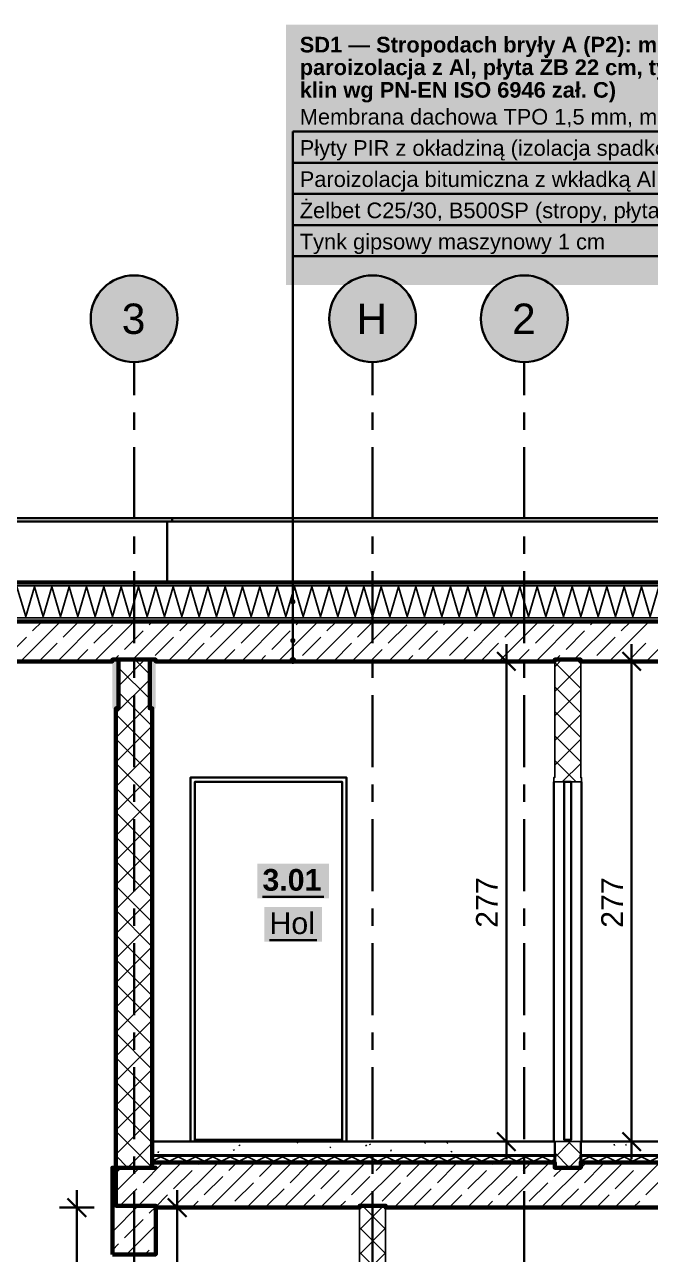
# Model space of a CAD drawing. Header units: metres. Extents: x -12.4 to 53.1, y -2.2 to 12.7.
# Drawn here: x -5.76 to -2.15, y 5.65 to 12.74 of the extents above; entities that cross this region are included whole.
import ezdxf

# ---------------------------------------------------------------- set-up
doc = ezdxf.new("R2010")
doc.units = ezdxf.units.M
for name, pattern in [('HYDRO_OKNA', [4.5, 1.5, -3]), ('KRESKOWA_3_1', [4, 3, -1]), ('PUNKTOWA', [10.5, 8.4, -1.05, 0, -1.05])]:
    doc.linetypes.add(name, pattern=pattern)
for name, color, linetype, lineweight in [('A-IZOL-WODNA', 5, 'Continuous', 100), ('A-KRESKOWANIE', 8, 'Continuous', 18), ('A-MASKA', 7, 'Continuous', 18), ('A-OPISY', 2, 'Continuous', 25), ('A-OSIE', 1, 'PUNKTOWA', 25), ('A-POMIESZCZENIA', 2, 'Continuous', 25), ('A-SCIANY-IZOL', 4, 'Continuous', 35), ('A-SCIANY-KONSTR', 7, 'Continuous', 50), ('A-SCIANY-WYK', 8, 'Continuous', 18), ('A-STROPY', 7, 'Continuous', 50), ('A-WARSTWY', 8, 'Continuous', 25), ('A-WIDOK', 7, 'Continuous', 25), ('A-WYMIARY', 1, 'Continuous', 25), ('A-WYPELNIENIA', 9, 'Continuous', 18)]:
    doc.layers.add(name, color=color, linetype=linetype, lineweight=lineweight)
doc.styles.add('PL_ARIAL', font='arial.ttf')
doc.styles.add('PL_ARIAL_B', font='arialbd.ttf')

msp = doc.modelspace()

# ---------------------------------------------------------------- hatches: boundary and pattern name
at = {"layer": 'A-MASKA', "true_color": 0xffffff}
for points in [[(-4.1871, 12.5447), (0.9126, 12.5447), (0.9126, 12.6895), (-4.1871, 12.6895)], [(-4.1871, 12.4142), (1.276, 12.4142), (1.276, 12.559), (-4.1871, 12.559)], [(-4.1871, 12.2837), (-2.2547, 12.2837), (-2.2547, 12.4285), (-4.1871, 12.4285)], [(-4.1871, 12.1287), (1.451, 12.1287), (1.451, 12.2735), (-4.1871, 12.2735)], [(-4.1871, 11.9487), (-0.4949, 11.9487), (-0.4949, 12.0935), (-4.1871, 12.0935)], [(-4.1871, 11.7687), (-0.1678, 11.7687), (-0.1678, 11.9135), (-4.1871, 11.9135)], [(-4.1871, 11.5887), (-0.2305, 11.5887), (-0.2305, 11.7335), (-4.1871, 11.7335)], [(-4.1871, 11.4087), (-2.3274, 11.4087), (-2.3274, 11.5535), (-4.1871, 11.5535)]]:
    msp.add_hatch(color=7, dxfattribs=at).paths.add_polyline_path(points)
at = {"layer": 'A-OPISY', "true_color": 0xffffff}
msp.add_hatch(color=7, dxfattribs=at).paths.add_polyline_path([(-4.2496, 11.241), (1.5335, 11.241), (1.5335, 12.7425), (-4.2496, 12.7425)])
at = {"layer": 'A-OPISY', "true_color": 0x000000}
for points in [[(-4.1946, 9.525), (-4.1951, 9.5289), (-4.1966, 9.5325), (-4.199, 9.5356), (-4.2021, 9.538), (-4.2057, 9.5395), (-4.2096, 9.54), (-4.2134, 9.5395), (-4.2171, 9.538), (-4.2202, 9.5356), (-4.2226, 9.5325), (-4.224, 9.5289), (-4.2246, 9.525), (-4.224, 9.5211), (-4.2226, 9.5175), (-4.2202, 9.5144), (-4.2171, 9.512), (-4.2134, 9.5105), (-4.2096, 9.51), (-4.2057, 9.5105), (-4.2021, 9.512), (-4.199, 9.5144), (-4.1966, 9.5175), (-4.1951, 9.5211)], [(-4.1946, 9.414), (-4.1951, 9.4179), (-4.1966, 9.4215), (-4.199, 9.4246), (-4.2021, 9.427), (-4.2057, 9.4285), (-4.2096, 9.429), (-4.2134, 9.4285), (-4.2171, 9.427), (-4.2202, 9.4246), (-4.2226, 9.4215), (-4.224, 9.4179), (-4.2246, 9.414), (-4.224, 9.4101), (-4.2226, 9.4065), (-4.2202, 9.4034), (-4.2171, 9.401), (-4.2134, 9.3995), (-4.2096, 9.399), (-4.2057, 9.3995), (-4.2021, 9.401), (-4.199, 9.4034), (-4.1966, 9.4065), (-4.1951, 9.4101)], [(-4.1946, 9.302), (-4.1951, 9.3059), (-4.1966, 9.3095), (-4.199, 9.3126), (-4.2021, 9.315), (-4.2057, 9.3165), (-4.2096, 9.317), (-4.2134, 9.3165), (-4.2171, 9.315), (-4.2202, 9.3126), (-4.2226, 9.3095), (-4.224, 9.3059), (-4.2246, 9.302), (-4.224, 9.2981), (-4.2226, 9.2945), (-4.2202, 9.2914), (-4.2171, 9.289), (-4.2134, 9.2875), (-4.2096, 9.287), (-4.2057, 9.2875), (-4.2021, 9.289), (-4.199, 9.2914), (-4.1966, 9.2945), (-4.1951, 9.2981)], [(-4.1946, 9.19), (-4.1951, 9.1939), (-4.1966, 9.1975), (-4.199, 9.2006), (-4.2021, 9.203), (-4.2057, 9.2045), (-4.2096, 9.205), (-4.2134, 9.2045), (-4.2171, 9.203), (-4.2202, 9.2006), (-4.2226, 9.1975), (-4.224, 9.1939), (-4.2246, 9.19), (-4.224, 9.1861), (-4.2226, 9.1825), (-4.2202, 9.1794), (-4.2171, 9.177), (-4.2134, 9.1755), (-4.2096, 9.175), (-4.2057, 9.1755), (-4.2021, 9.177), (-4.199, 9.1794), (-4.1966, 9.1825), (-4.1951, 9.1861)], [(-4.1896, 9.075), (-4.1902, 9.0802), (-4.1922, 9.085), (-4.1954, 9.0891), (-4.1996, 9.0923), (-4.2044, 9.0943), (-4.2096, 9.095), (-4.2147, 9.0943), (-4.2196, 9.0923), (-4.2237, 9.0891), (-4.2269, 9.085), (-4.2289, 9.0802), (-4.2296, 9.075), (-4.2289, 9.0698), (-4.2269, 9.065), (-4.2237, 9.0609), (-4.2196, 9.0577), (-4.2147, 9.0557), (-4.2096, 9.055), (-4.2044, 9.0557), (-4.1996, 9.0577), (-4.1954, 9.0609), (-4.1922, 9.065), (-4.1902, 9.0698)]]:
    msp.add_hatch(color=7, dxfattribs=at).paths.add_polyline_path(points)
at = {"layer": 'A-OSIE', "true_color": 0xffffff}
for points in [[(-4.875, 11.046), (-4.8771, 11.0786), (-4.8835, 11.1107), (-4.894, 11.1417), (-4.9085, 11.171), (-4.9267, 11.1982), (-4.9482, 11.2228), (-4.9728, 11.2443), (-5, 11.2625), (-5.0293, 11.277), (-5.0603, 11.2875), (-5.0924, 11.2939), (-5.125, 11.296), (-5.1576, 11.2939), (-5.1897, 11.2875), (-5.2207, 11.277), (-5.25, 11.2625), (-5.2772, 11.2443), (-5.3018, 11.2228), (-5.3233, 11.1982), (-5.3415, 11.171), (-5.356, 11.1417), (-5.3665, 11.1107), (-5.3729, 11.0786), (-5.375, 11.046), (-5.3729, 11.0134), (-5.3665, 10.9813), (-5.356, 10.9503), (-5.3415, 10.921), (-5.3233, 10.8938), (-5.3018, 10.8692), (-5.2772, 10.8477), (-5.25, 10.8295), (-5.2207, 10.815), (-5.1897, 10.8045), (-5.1576, 10.7981), (-5.125, 10.796), (-5.0924, 10.7981), (-5.0603, 10.8045), (-5.0293, 10.815), (-5, 10.8295), (-4.9728, 10.8477), (-4.9482, 10.8692), (-4.9267, 10.8938), (-4.9085, 10.921), (-4.894, 10.9503), (-4.8835, 10.9813), (-4.8771, 11.0134)], [(-3.5, 11.046), (-3.5021, 11.0786), (-3.5085, 11.1107), (-3.519, 11.1417), (-3.5335, 11.171), (-3.5517, 11.1982), (-3.5732, 11.2228), (-3.5978, 11.2443), (-3.625, 11.2625), (-3.6543, 11.277), (-3.6853, 11.2875), (-3.7174, 11.2939), (-3.75, 11.296), (-3.7826, 11.2939), (-3.8147, 11.2875), (-3.8457, 11.277), (-3.875, 11.2625), (-3.9022, 11.2443), (-3.9268, 11.2228), (-3.9483, 11.1982), (-3.9665, 11.171), (-3.981, 11.1417), (-3.9915, 11.1107), (-3.9979, 11.0786), (-4, 11.046), (-3.9979, 11.0134), (-3.9915, 10.9813), (-3.981, 10.9503), (-3.9665, 10.921), (-3.9483, 10.8938), (-3.9268, 10.8692), (-3.9022, 10.8477), (-3.875, 10.8295), (-3.8457, 10.815), (-3.8147, 10.8045), (-3.7826, 10.7981), (-3.75, 10.796), (-3.7174, 10.7981), (-3.6853, 10.8045), (-3.6543, 10.815), (-3.625, 10.8295), (-3.5978, 10.8477), (-3.5732, 10.8692), (-3.5517, 10.8938), (-3.5335, 10.921), (-3.519, 10.9503), (-3.5085, 10.9813), (-3.5021, 11.0134)], [(-2.625, 11.046), (-2.6271, 11.0786), (-2.6335, 11.1107), (-2.644, 11.1417), (-2.6585, 11.171), (-2.6767, 11.1982), (-2.6982, 11.2228), (-2.7228, 11.2443), (-2.75, 11.2625), (-2.7793, 11.277), (-2.8103, 11.2875), (-2.8424, 11.2939), (-2.875, 11.296), (-2.9076, 11.2939), (-2.9397, 11.2875), (-2.9707, 11.277), (-3, 11.2625), (-3.0272, 11.2443), (-3.0518, 11.2228), (-3.0733, 11.1982), (-3.0915, 11.171), (-3.106, 11.1417), (-3.1165, 11.1107), (-3.1229, 11.0786), (-3.125, 11.046), (-3.1229, 11.0134), (-3.1165, 10.9813), (-3.106, 10.9503), (-3.0915, 10.921), (-3.0733, 10.8938), (-3.0518, 10.8692), (-3.0272, 10.8477), (-3, 10.8295), (-2.9707, 10.815), (-2.9397, 10.8045), (-2.9076, 10.7981), (-2.875, 10.796), (-2.8424, 10.7981), (-2.8103, 10.8045), (-2.7793, 10.815), (-2.75, 10.8295), (-2.7228, 10.8477), (-2.6982, 10.8692), (-2.6767, 10.8938), (-2.6585, 10.921), (-2.644, 10.9503), (-2.6335, 10.9813), (-2.6271, 11.0134)]]:
    msp.add_hatch(color=7, dxfattribs=at).paths.add_polyline_path(points)
at = {"layer": 'A-POMIESZCZENIA', "true_color": 0xffffff}
for points in [[(-4.4148, 7.7025), (-4.0012, 7.7025), (-4.0012, 7.9025), (-4.4148, 7.9025)], [(-4.3743, 7.4525), (-4.0417, 7.4525), (-4.0417, 7.6525), (-4.3743, 7.6525)]]:
    msp.add_hatch(color=7, dxfattribs=at).paths.add_polyline_path(points)
at = {"layer": 'A-WYPELNIENIA', "true_color": 0x000000}
for points in [[(-5.25, 9.08), (-5.215, 9.08), (-5.215, 8.8), (-5.25, 8.8)], [(-5.035, 8.8), (-5.035, 9.08), (-5, 9.08), (-5, 8.8)]]:
    msp.add_hatch(color=7, dxfattribs=at).paths.add_polyline_path(points)

# ---------------------------------------------------------------- linework, layer by layer
at = {"layer": 'A-IZOL-WODNA', "lineweight": 100, "ltscale": 0.05, "true_color": 0x000000}
msp.add_lwpolyline([(-7.45, 9.525), (-0.19, 9.525)], dxfattribs=at)
at = {"layer": 'A-IZOL-WODNA', "linetype": 'HYDRO_OKNA', "lineweight": 50, "ltscale": 0.05, "true_color": 0xffffff, "flags": 128}
msp.add_lwpolyline([(-7.45, 9.525), (-0.19, 9.525)], dxfattribs=at)
at = {"layer": 'A-IZOL-WODNA', "linetype": 'KRESKOWA_3_1', "lineweight": 35, "ltscale": 0.05, "flags": 128}
msp.add_lwpolyline([(-7.45, 9.302), (-0.19, 9.302)], dxfattribs=at)
at = {"layer": 'A-KRESKOWANIE', "lineweight": 25, "ltscale": 0.05}
for points in [[(-7.45, 9.5065), (-0.19, 9.5065)], [(-5.8, 9.499), (-5.75, 9.329), (-5.7, 9.499), (-5.65, 9.329), (-5.6, 9.499), (-5.55, 9.329), (-5.5, 9.499), (-5.45, 9.329), (-5.4, 9.499), (-5.35, 9.329), (-5.3, 9.499), (-5.25, 9.329), (-5.2, 9.499), (-5.15, 9.329), (-5.1, 9.499), (-5.05, 9.329), (-5, 9.499), (-4.95, 9.329), (-4.9, 9.499), (-4.85, 9.329), (-4.8, 9.499), (-4.75, 9.329), (-4.7, 9.499), (-4.65, 9.329), (-4.6, 9.499), (-4.55, 9.329), (-4.5, 9.499), (-4.45, 9.329), (-4.4, 9.499), (-4.35, 9.329), (-4.3, 9.499), (-4.25, 9.329), (-4.2, 9.499), (-4.15, 9.329), (-4.1, 9.499), (-4.05, 9.329), (-4, 9.499), (-3.95, 9.329), (-3.9, 9.499), (-3.85, 9.329), (-3.8, 9.499), (-3.75, 9.329), (-3.7, 9.499), (-3.65, 9.329), (-3.6, 9.499), (-3.55, 9.329), (-3.5, 9.499), (-3.45, 9.329), (-3.4, 9.499), (-3.35, 9.329), (-3.3, 9.499), (-3.25, 9.329), (-3.2, 9.499), (-3.15, 9.329), (-3.1, 9.499), (-3.05, 9.329), (-3, 9.499), (-2.95, 9.329), (-2.9, 9.499), (-2.85, 9.329), (-2.8, 9.499), (-2.75, 9.329), (-2.7, 9.499), (-2.65, 9.329), (-2.6, 9.499), (-2.55, 9.329), (-2.5, 9.499), (-2.45, 9.329), (-2.4, 9.499), (-2.35, 9.329), (-2.3, 9.499), (-2.25, 9.329), (-2.2, 9.499), (-2.15, 9.329), (-2.1, 9.499)], [(-7.45, 9.3215), (-0.19, 9.3215)], [(-5.7792, 9.07), (-5.5492, 9.3)], [(-5.7099, 9.2454), (-5.6553, 9.3)], [(-5.5671, 9.07), (-5.3371, 9.3)], [(-5.5331, 9.2101), (-5.4432, 9.3)], [(-5.355, 9.07), (-5.125, 9.3)], [(-5.1328, 9.08), (-4.9128, 9.3)], [(-5.0381, 9.2808), (-5.0189, 9.3)], [(-4.9307, 9.07), (-4.7007, 9.3)], [(-4.8614, 9.2454), (-4.8068, 9.3)], [(-4.7186, 9.07), (-4.4886, 9.3)], [(-4.6846, 9.2101), (-4.5946, 9.3)], [(-4.5065, 9.07), (-4.2765, 9.3)], [(-4.2943, 9.07), (-4.0643, 9.3)], [(-4.1896, 9.2808), (-4.1704, 9.3)], [(-4.0822, 9.07), (-3.8522, 9.3)], [(-4.0128, 9.2454), (-3.9583, 9.3)], [(-3.8701, 9.07), (-3.6401, 9.3)], [(-3.8361, 9.2101), (-3.7461, 9.3)], [(-3.6579, 9.07), (-3.4279, 9.3)], [(-3.4458, 9.07), (-3.2158, 9.3)], [(-3.3411, 9.2808), (-3.3219, 9.3)], [(-3.2337, 9.07), (-3.0037, 9.3)], [(-3.1643, 9.2454), (-3.1097, 9.3)], [(-3.0215, 9.07), (-2.7915, 9.3)], [(-2.9875, 9.2101), (-2.8976, 9.3)], [(-2.8094, 9.07), (-2.5794, 9.3)], [(-2.5873, 9.08), (-2.3673, 9.3)], [(-2.4926, 9.2808), (-2.4733, 9.3)], [(-2.3851, 9.07), (-2.1551, 9.3)], [(-2.3158, 9.2454), (-2.2612, 9.3)], [(-2.173, 9.07), (-1.943, 9.3)], [(-5.3563, 9.1747), (-5.2503, 9.2808)], [(-5.1796, 9.1394), (-5.0735, 9.2454)], [(-4.5078, 9.1747), (-4.4017, 9.2808)], [(-4.331, 9.1394), (-4.225, 9.2454)], [(-3.6593, 9.1747), (-3.5532, 9.2808)], [(-3.4825, 9.1394), (-3.3764, 9.2454)], [(-2.8107, 9.1747), (-2.7047, 9.2808)], [(-2.634, 9.1394), (-2.5279, 9.2454)], [(-5.8513, 9.104), (-5.7452, 9.2101)], [(-5.6732, 9.07), (-5.5685, 9.1747)], [(-5.0028, 9.104), (-4.8967, 9.2101)], [(-4.8246, 9.07), (-4.7199, 9.1747)], [(-4.1543, 9.104), (-4.0482, 9.2101)], [(-3.9761, 9.07), (-3.8714, 9.1747)], [(-3.3057, 9.104), (-3.1997, 9.2101)], [(-3.1276, 9.07), (-3.0229, 9.1747)], [(-2.4572, 9.104), (-2.3511, 9.2101)], [(-2.2791, 9.07), (-2.1744, 9.1747)], [(-5.461, 9.07), (-5.3917, 9.1394)], [(-5.2389, 9.08), (-5.2149, 9.104)], [(-5.215, 8.9271), (-5.0621, 9.08)], [(-5.215, 9.0686), (-5.2036, 9.08)], [(-5.035, 8.9948), (-5.1202, 9.08)], [(-4.6125, 9.07), (-4.5432, 9.1394)], [(-4.4004, 9.07), (-4.3664, 9.104)], [(-3.764, 9.07), (-3.6946, 9.1394)], [(-3.5519, 9.07), (-3.5179, 9.104)], [(-2.9155, 9.07), (-2.8461, 9.1394)], [(-2.7, 9.038), (-2.658, 9.08)], [(-2.6933, 9.08), (-2.6693, 9.104)], [(-2.55, 9.0554), (-2.5746, 9.08)], [(-5.035, 8.8534), (-5.215, 9.0334)], [(-2.7033, 9.07), (-2.7, 9.0733)], [(-2.55, 8.914), (-2.7, 9.064)], [(-2.7, 8.8966), (-2.55, 9.0466)], [(-5.23, 8.7707), (-5.035, 8.9657)], [(-5.02, 8.697), (-5.215, 8.892)], [(-2.55, 8.7725), (-2.7, 8.9225)], [(-2.7, 8.7551), (-2.55, 8.9051)], [(-5.23, 8.6293), (-5.035, 8.8243)], [(-5.02, 8.5555), (-5.23, 8.7655)], [(-2.55, 8.6311), (-2.7, 8.7811)], [(-2.7, 8.6137), (-2.55, 8.7637)], [(-5.23, 8.4879), (-5.02, 8.6979)], [(-5.02, 8.4141), (-5.23, 8.6241)], [(-2.55, 8.4897), (-2.7, 8.6397)], [(-2.7, 8.4723), (-2.55, 8.6223)], [(-5.23, 8.3465), (-5.02, 8.5565)], [(-5.02, 8.2727), (-5.23, 8.4827)], [(-2.5767, 8.375), (-2.7, 8.4983)], [(-2.6559, 8.375), (-2.55, 8.4809)], [(-5.23, 8.205), (-5.02, 8.415)], [(-5.02, 8.1313), (-5.23, 8.3413)], [(-5.23, 8.0636), (-5.02, 8.2736)], [(-5.02, 7.9898), (-5.23, 8.1998)], [(-5.23, 7.9222), (-5.02, 8.1322)], [(-5.02, 7.8484), (-5.23, 8.0584)], [(-5.23, 7.7808), (-5.02, 7.9908)], [(-5.02, 7.707), (-5.23, 7.917)], [(-5.23, 7.6393), (-5.02, 7.8493)], [(-5.02, 7.5656), (-5.23, 7.7756)], [(-5.23, 7.4979), (-5.02, 7.7079)], [(-5.02, 7.4242), (-5.23, 7.6342)], [(-5.23, 7.3565), (-5.02, 7.5665)], [(-5.02, 7.2827), (-5.23, 7.4927)], [(-5.23, 7.2151), (-5.02, 7.4251)], [(-5.02, 7.1413), (-5.23, 7.3513)], [(-5.23, 7.0737), (-5.02, 7.2837)], [(-5.02, 6.9999), (-5.23, 7.2099)], [(-5.23, 6.9322), (-5.02, 7.1422)], [(-5.02, 6.8585), (-5.23, 7.0685)], [(-5.23, 6.7908), (-5.02, 7.0008)], [(-5.02, 6.7171), (-5.23, 6.9271)], [(-5.23, 6.6494), (-5.02, 6.8594)], [(-5.02, 6.5756), (-5.23, 6.7856)], [(-5.23, 6.508), (-5.02, 6.718)], [(-5.02, 6.4342), (-5.23, 6.6442)], [(-5.23, 6.3666), (-5.02, 6.5766)], [(-5.02, 6.2928), (-5.23, 6.5028)], [(-5.23, 6.2251), (-5.02, 6.4351)], [(-5.02, 6.1514), (-5.23, 6.3614)], [(-5.1637, 6.15), (-5.02, 6.2937)], [(-4.9857, 6.236), (-4.984, 6.2428)], [(-4.5474, 6.2484), (-4.5515, 6.254)], [(-4.5152, 6.2759), (-4.519, 6.2818)], [(-4.1806, 6.291), (-4.1854, 6.296)], [(-3.9906, 6.2646), (-3.9957, 6.2693)], [(-3.79, 6.2765), (-3.7837, 6.2796)], [(-3.7642, 6.2811), (-3.7665, 6.2877)], [(-3.6439, 6.245), (-3.6433, 6.252)], [(-3.4456, 6.2902), (-3.45, 6.2956)], [(-3.3166, 6.2899), (-3.3214, 6.295)], [(-3.297, 6.2386), (-3.2929, 6.2443)], [(-2.7, 6.2095), (-2.6095, 6.3)], [(-2.55, 6.227), (-2.623, 6.3)], [(-2.3541, 6.2787), (-2.357, 6.2851)], [(-2.2911, 6.279), (-2.2855, 6.2832)], [(-2.2545, 6.2526), (-2.2574, 6.2589)], [(-5.1601, 6.15), (-5.23, 6.2199)], [(-5.1009, 5.93), (-4.8509, 6.18)], [(-5.02, 6.1875), (-4.97, 6.2125), (-4.92, 6.1875), (-4.87, 6.2125), (-4.82, 6.1875), (-4.77, 6.2125), (-4.72, 6.1875), (-4.67, 6.2125), (-4.62, 6.1875), (-4.57, 6.2125), (-4.52, 6.1875), (-4.47, 6.2125), (-4.42, 6.1875), (-4.37, 6.2125), (-4.32, 6.1875), (-4.27, 6.2125), (-4.22, 6.1875), (-4.17, 6.2125), (-4.12, 6.1875), (-4.07, 6.2125), (-4.02, 6.1875), (-3.97, 6.2125), (-3.92, 6.1875), (-3.87, 6.2125), (-3.82, 6.1875), (-3.77, 6.2125), (-3.72, 6.1875), (-3.67, 6.2125), (-3.62, 6.1875), (-3.57, 6.2125), (-3.52, 6.1875), (-3.47, 6.2125), (-3.42, 6.1875), (-3.37, 6.2125), (-3.32, 6.1875), (-3.27, 6.2125), (-3.22, 6.1875), (-3.17, 6.2125), (-3.12, 6.1875), (-3.07, 6.2125), (-3.02, 6.1875), (-2.97, 6.2125), (-2.92, 6.1875), (-2.87, 6.2125), (-2.82, 6.1875), (-2.77, 6.2125), (-2.72, 6.1875), (-2.7, 6.1975)], [(-4.8987, 5.92), (-4.6387, 6.18)], [(-4.7553, 6.1695), (-4.7448, 6.18)], [(-4.6866, 5.92), (-4.4266, 6.18)], [(-4.5785, 6.1342), (-4.5327, 6.18)], [(-4.4745, 5.92), (-4.2145, 6.18)], [(-4.4017, 6.0988), (-4.3205, 6.18)], [(-4.2623, 5.92), (-4.0023, 6.18)], [(-4.0502, 5.92), (-3.7902, 6.18)], [(-3.9068, 6.1695), (-3.8963, 6.18)], [(-3.8381, 5.92), (-3.5781, 6.18)], [(-3.73, 6.1342), (-3.6841, 6.18)], [(-3.6259, 5.92), (-3.3659, 6.18)], [(-3.5532, 6.0988), (-3.472, 6.18)], [(-3.4138, 5.92), (-3.1538, 6.18)], [(-3.2017, 5.92), (-2.9417, 6.18)], [(-3.0582, 6.1695), (-3.0477, 6.18)], [(-2.9895, 5.92), (-2.7295, 6.18)], [(-2.8815, 6.1342), (-2.8356, 6.18)], [(-2.7774, 5.92), (-2.5174, 6.18)], [(-2.6145, 6.15), (-2.7, 6.2355)], [(-2.6181, 6.15), (-2.55, 6.2181)], [(-2.5653, 5.92), (-2.3053, 6.18)], [(-2.55, 6.1875), (-2.5, 6.2125), (-2.45, 6.1875), (-2.4, 6.2125), (-2.35, 6.1875), (-2.3, 6.2125), (-2.25, 6.1875), (-2.2, 6.2125), (-2.15, 6.1875), (-2.1, 6.2125)], [(-2.3531, 5.92), (-2.0931, 6.18)], [(-2.2097, 6.1695), (-2.1992, 6.18)], [(-5.25, 6.0991), (-5.23, 6.1191)], [(-5.23, 6.013), (-5.093, 6.15)], [(-5.23, 6.1191), (-5.1991, 6.15)], [(-5.0735, 6.0634), (-4.9674, 6.1695)], [(-5.0223, 6.15), (-5.02, 6.1523)], [(-4.8967, 6.0281), (-4.7906, 6.1342)], [(-4.225, 6.0634), (-4.1189, 6.1695)], [(-4.0482, 6.0281), (-3.9421, 6.1342)], [(-3.3764, 6.0634), (-3.2704, 6.1695)], [(-3.1997, 6.0281), (-3.0936, 6.1342)], [(-2.7047, 6.0988), (-2.6535, 6.15)], [(-2.5279, 6.0634), (-2.4218, 6.1695)], [(-2.3511, 6.0281), (-2.2451, 6.1342)], [(-4.7199, 5.9927), (-4.6139, 6.0988)], [(-4.5432, 5.9574), (-4.4371, 6.0634)], [(-3.8714, 5.9927), (-3.7653, 6.0988)], [(-3.6946, 5.9574), (-3.5886, 6.0634)], [(-3.0229, 5.9927), (-2.9168, 6.0988)], [(-2.8461, 5.9574), (-2.74, 6.0634)], [(-2.1744, 5.9927), (-2.0683, 6.0988)], [(-5.25, 5.993), (-5.23, 6.013)], [(-5.2069, 5.93), (-5.1088, 6.0281)], [(-5, 5.9248), (-4.9321, 5.9927)], [(-4.3664, 5.922), (-4.2603, 6.0281)], [(-4.1563, 5.92), (-4.0835, 5.9927)], [(-3.5179, 5.922), (-3.4118, 6.0281)], [(-3.3077, 5.92), (-3.235, 5.9927)], [(-2.6693, 5.922), (-2.5633, 6.0281)], [(-2.4592, 5.92), (-2.3865, 5.9927)], [(-5.25, 5.7809), (-5.1009, 5.93)], [(-5.2149, 5.922), (-5.2069, 5.93)], [(-5.0381, 5.8867), (-5, 5.9248)], [(-4.7927, 5.92), (-4.7553, 5.9574)], [(-4.5805, 5.92), (-4.5785, 5.922)], [(-3.9441, 5.92), (-3.9068, 5.9574)], [(-3.825, 5.7917), (-3.6867, 5.93)], [(-3.675, 5.7963), (-3.8087, 5.93)], [(-3.0956, 5.92), (-3.0582, 5.9574)], [(-2.8835, 5.92), (-2.8815, 5.922)], [(-2.2471, 5.92), (-2.2097, 5.9574)], [(-5.1796, 5.7452), (-5.0735, 5.8513)], [(-5.1687, 5.65), (-5, 5.8187)], [(-3.675, 5.6549), (-3.825, 5.8049)], [(-3.825, 5.6502), (-3.675, 5.8002)], [(-5.25, 5.6748), (-5.2149, 5.7099)], [(-5.0627, 5.65), (-5.0381, 5.6745)], [(-5.0028, 5.7099), (-5, 5.7127)], [(-3.6995, 5.538), (-3.825, 5.6635)], [(-3.7958, 5.538), (-3.675, 5.6588)]]:
    msp.add_lwpolyline(points, dxfattribs=at)
at = {"layer": 'A-OPISY', "lineweight": 35, "ltscale": 0.05}
for points in [[(-4.2096, 11.226), (-4.2096, 12.126)], [(-4.2096, 12.126), (1.4935, 12.126)], [(-4.2096, 11.946), (1.4935, 11.946)], [(-4.2096, 11.766), (1.4935, 11.766)], [(-4.2096, 11.586), (1.4935, 11.586)], [(-4.2096, 11.406), (1.4935, 11.406)], [(-4.2096, 9.075), (-4.2096, 11.226)]]:
    msp.add_lwpolyline(points, dxfattribs=at)
at = {"layer": 'A-OSIE', "linetype": 'PUNKTOWA', "lineweight": 35, "ltscale": 0.049404, "flags": 128}
for points in [[(-5.125, -1.55), (-5.125, 10.796)], [(-3.75, -1.55), (-3.75, 10.796)], [(-2.875, -1.55), (-2.875, 10.796)]]:
    msp.add_lwpolyline(points, dxfattribs=at)
at = {"layer": 'A-OSIE', "linetype": 'Continuous', "lineweight": 35, "ltscale": 0.05}
for centre in [(-5.125, 11.046), (-3.75, 11.046), (-2.875, 11.046)]:
    msp.add_circle(centre, 0.25, dxfattribs=at)
at = {"layer": 'A-POMIESZCZENIA', "lineweight": 35, "ltscale": 0.05}
for points in [[(-4.3848, 7.7125), (-4.0312, 7.7125)], [(-4.3443, 7.4625), (-4.0717, 7.4625)]]:
    msp.add_lwpolyline(points, dxfattribs=at)
at = {"layer": 'A-SCIANY-IZOL', "lineweight": 50, "ltscale": 0.05}
for points in [[(-7.45, 9.524), (-0.19, 9.524)], [(-0.19, 9.304), (-7.45, 9.304)]]:
    msp.add_lwpolyline(points, dxfattribs=at)
for points in [[(-5.02, 6.18), (-5.02, 6.18), (-5.02, 6.22), (-5.02, 6.22), (-5.02, 6.22), (-2.7, 6.22), (-2.7, 6.22), (-2.7, 6.22), (-2.7, 6.18), (-2.7, 6.18), (-2.7, 6.18), (-5.02, 6.18)], [(-2.55, 6.18), (-2.55, 6.18), (-2.55, 6.22), (-2.55, 6.22), (-2.55, 6.22), (-0.105, 6.22), (-0.105, 6.22), (-0.105, 6.22), (-0.105, 6.18), (-0.105, 6.18), (-0.105, 6.18), (-2.55, 6.18)]]:
    msp.add_lwpolyline(points, close=True, dxfattribs=at)
at = {"layer": 'A-SCIANY-KONSTR', "lineweight": 70, "ltscale": 0.05}
for points in [[(-5.23, 6.15), (-5.23, 8.8), (-5.23, 8.8), (-5.23, 8.8), (-5.23, 8.8), (-5.23, 8.8), (-5.215, 8.8), (-5.215, 8.8), (-5.215, 8.8), (-5.215, 8.8), (-5.215, 8.8), (-5.215, 8.8), (-5.215, 8.8), (-5.215, 8.8), (-5.215, 8.8), (-5.215, 8.8), (-5.215, 8.8), (-5.215, 8.8), (-5.215, 8.8), (-5.215, 8.8), (-5.215, 8.8), (-5.215, 8.8), (-5.215, 8.8), (-5.215, 9.08), (-5.215, 9.08), (-5.215, 9.08), (-5.215, 9.08), (-5.215, 9.08), (-5.035, 9.08), (-5.035, 9.08), (-5.035, 9.08), (-5.035, 9.08), (-5.035, 9.08), (-5.035, 8.8), (-5.035, 8.8), (-5.035, 8.8), (-5.035, 8.8), (-5.035, 8.8), (-5.035, 8.8), (-5.035, 8.8), (-5.035, 8.8), (-5.035, 8.8), (-5.035, 8.8), (-5.035, 8.8), (-5.035, 8.8), (-5.035, 8.8), (-5.035, 8.8), (-5.035, 8.8), (-5.035, 8.8), (-5.035, 8.8), (-5.02, 8.8), (-5.02, 8.8), (-5.02, 8.8), (-5.02, 8.8), (-5.02, 6.15), (-5.02, 6.15), (-5.02, 6.15), (-5.035, 6.15), (-5.215, 6.15), (-5.23, 6.15), (-5.23, 6.15), (-5.23, 6.15), (-5.23, 6.15)], [(-5.25, 5.65), (-5.25, 5.65), (-5.25, 6.15), (-5.25, 6.15), (-5.25, 6.15), (-5.215, 6.15), (-5.215, 6.15), (-5.215, 6.15), (-5.23, 6.15), (-5.23, 6.15), (-5.23, 6.15), (-5.23, 6.15), (-5.23, 6.15), (-5.23, 6.15), (-5.23, 6.15), (-5.23, 6.15), (-5.23, 6.15), (-5.23, 6.15), (-5.23, 6.15), (-5.23, 6.15), (-5.23, 6.15), (-5.23, 6.15), (-5.23, 6.15), (-5.23, 6.15), (-5.23, 6.15), (-5.23, 5.93), (-5.23, 5.93), (-5.23, 5.93), (-5.23, 5.93), (-5.23, 5.93), (-5.23, 5.93), (-5.23, 5.93), (-5.23, 5.93), (-5.23, 5.93), (-5.23, 5.93), (-5.23, 5.93), (-5.23, 5.93), (-5.23, 5.93), (-5.23, 5.93), (-5.23, 5.93), (-5.23, 5.93), (-5.23, 5.93), (-5, 5.93), (-5, 5.93), (-5, 5.93), (-5, 5.65), (-5, 5.65), (-5, 5.65), (-5.25, 5.65)], [(-5.035, 6.15), (-5.035, 6.15), (-5, 6.15), (-5, 6.15), (-5, 6.15), (-5.035, 6.15)]]:
    msp.add_lwpolyline(points, close=True, dxfattribs=at)
at = {"layer": 'A-SCIANY-WYK', "lineweight": 25, "ltscale": 0.05}
for points in [[(-2.705, 8.375), (-2.705, 8.375), (-2.705, 8.375), (-2.705, 8.4), (-2.705, 8.4), (-2.705, 8.4), (-2.705, 8.4), (-2.7, 8.4), (-2.7, 8.4), (-2.7, 8.4), (-2.7, 8.4), (-2.7, 8.4), (-2.7, 8.4), (-2.7, 8.4), (-2.7, 8.4), (-2.7, 8.4), (-2.7, 8.4), (-2.7, 8.4), (-2.7, 8.4), (-2.7, 8.4), (-2.7, 8.4), (-2.7, 8.4), (-2.7, 8.4), (-2.7, 8.4), (-2.7, 9.08), (-2.7, 9.08), (-2.7, 9.08), (-2.7, 9.08), (-2.55, 9.08), (-2.55, 9.08), (-2.55, 9.08), (-2.55, 9.08), (-2.55, 9.08), (-2.55, 8.4), (-2.55, 8.4), (-2.55, 8.4), (-2.55, 8.4), (-2.55, 8.4), (-2.55, 8.4), (-2.55, 8.4), (-2.55, 8.4), (-2.55, 8.4), (-2.55, 8.4), (-2.55, 8.4), (-2.55, 8.4), (-2.55, 8.4), (-2.55, 8.4), (-2.55, 8.4), (-2.55, 8.4), (-2.55, 8.4), (-2.545, 8.4), (-2.545, 8.4), (-2.545, 8.4), (-2.545, 8.4), (-2.545, 8.4), (-2.545, 8.375), (-2.545, 8.375), (-2.545, 8.375), (-2.545, 8.375), (-2.705, 8.375), (-2.705, 8.375)], [(-2.7, 6.3), (-2.7, 6.3), (-2.7, 6.3), (-2.7, 6.3), (-2.7, 6.3), (-2.55, 6.3), (-2.55, 6.3), (-2.55, 6.3), (-2.55, 6.3), (-2.55, 6.15), (-2.55, 6.15), (-2.55, 6.15), (-2.7, 6.15), (-2.7, 6.15), (-2.7, 6.15), (-2.7, 6.15), (-2.7, 6.15)], [(-3.825, 5.93), (-3.825, 5.93), (-3.825, 5.93), (-3.825, 5.93), (-3.825, 5.93), (-3.675, 5.93), (-3.675, 5.93), (-3.675, 5.93), (-3.675, 5.93), (-3.675, 5.93), (-3.675, 5.538), (-3.675, 5.538), (-3.675, 5.538), (-3.825, 5.538), (-3.825, 5.538), (-3.825, 5.538), (-3.825, 5.538), (-3.825, 5.55), (-3.825, 5.55)]]:
    msp.add_lwpolyline(points, close=True, dxfattribs=at)
at = {"layer": 'A-STROPY', "lineweight": 70, "ltscale": 0.05}
for points in [[(-7.45, 9.3), (0.09, 9.3)], [(-0.105, 9.07), (-2.55, 9.07), (-2.55, 9.07), (-2.55, 9.07), (-2.55, 9.07), (-2.55, 9.07), (-2.55, 9.08), (-2.55, 9.08), (-2.55, 9.08), (-2.55, 9.08), (-2.55, 9.08), (-2.55, 9.08), (-2.55, 9.08), (-2.55, 9.08), (-2.55, 9.08), (-2.55, 9.08), (-2.55, 9.08), (-2.55, 9.08), (-2.55, 9.08), (-2.55, 9.08), (-2.55, 9.08), (-2.55, 9.08), (-2.55, 9.08), (-2.7, 9.08), (-2.7, 9.08), (-2.7, 9.08), (-2.7, 9.08), (-2.7, 9.08), (-2.7, 9.08), (-2.7, 9.08), (-2.7, 9.08), (-2.7, 9.08), (-2.7, 9.08), (-2.7, 9.08), (-2.7, 9.08), (-2.7, 9.08), (-2.7, 9.08), (-2.7, 9.08), (-2.7, 9.08), (-2.7, 9.08), (-2.7, 9.07), (-2.7, 9.07), (-2.7, 9.07), (-2.7, 9.07), (-5, 9.07), (-5, 9.07), (-5, 9.07), (-5, 9.07), (-5, 9.08), (-5, 9.08), (-5, 9.08), (-5, 9.08), (-5, 9.08), (-5, 9.08), (-5, 9.08), (-5, 9.08), (-5, 9.08), (-5, 9.08), (-5, 9.08), (-5, 9.08), (-5, 9.08), (-5, 9.08), (-5, 9.08), (-5, 9.08), (-5, 9.08), (-5.25, 9.08), (-5.25, 9.08), (-5.25, 9.08), (-5.25, 9.08), (-5.25, 9.08), (-5.25, 9.08), (-5.25, 9.08), (-5.25, 9.08), (-5.25, 9.08), (-5.25, 9.08), (-5.25, 9.08), (-5.25, 9.08), (-5.25, 9.08), (-5.25, 9.08), (-5.25, 9.08), (-5.25, 9.08), (-5.25, 9.08), (-5.25, 9.07), (-5.25, 9.07), (-5.25, 9.07), (-5.25, 9.07), (-7.45, 9.07)], [(-0.105, 5.92), (-3.675, 5.92), (-3.675, 5.92), (-3.675, 5.92), (-3.675, 5.93), (-3.675, 5.93), (-3.675, 5.93), (-3.675, 5.93), (-3.675, 5.93), (-3.675, 5.93), (-3.675, 5.93), (-3.675, 5.93), (-3.675, 5.93), (-3.675, 5.93), (-3.675, 5.93), (-3.675, 5.93), (-3.675, 5.93), (-3.675, 5.93), (-3.675, 5.93), (-3.675, 5.93), (-3.675, 5.93), (-3.825, 5.93), (-3.825, 5.93), (-3.825, 5.93), (-3.825, 5.93), (-3.825, 5.93), (-3.825, 5.93), (-3.825, 5.93), (-3.825, 5.93), (-3.825, 5.93), (-3.825, 5.93), (-3.825, 5.93), (-3.825, 5.93), (-3.825, 5.93), (-3.825, 5.93), (-3.825, 5.93), (-3.825, 5.93), (-3.825, 5.93), (-3.825, 5.92), (-3.825, 5.92), (-3.825, 5.92), (-5, 5.92), (-5, 5.92), (-5, 5.92), (-5, 5.93), (-5, 5.93), (-5, 5.93), (-5, 5.93), (-5, 5.93), (-5, 5.93), (-5, 5.93), (-5, 5.93), (-5, 5.93), (-5, 5.93), (-5, 5.93), (-5, 5.93), (-5, 5.93), (-5, 5.93), (-5, 5.93), (-5, 5.93), (-5, 5.93), (-5.23, 5.93), (-5.23, 5.93), (-5.23, 5.93), (-5.23, 6.15), (-5.23, 6.15), (-5.23, 6.15), (-5.02, 6.15), (-5.02, 6.15), (-5.02, 6.15), (-5.02, 6.15), (-5.02, 6.15), (-5.02, 6.15), (-5.02, 6.15), (-5.02, 6.15), (-5.02, 6.15), (-5.02, 6.15), (-5.02, 6.15), (-5.02, 6.15), (-5.02, 6.15), (-5.02, 6.15), (-5.02, 6.15), (-5.02, 6.15), (-5.02, 6.15), (-5.02, 6.18), (-5.02, 6.18), (-5.02, 6.18), (-2.7, 6.18), (-2.7, 6.18), (-2.7, 6.18), (-2.7, 6.15), (-2.7, 6.15), (-2.7, 6.15), (-2.7, 6.15), (-2.7, 6.15), (-2.7, 6.15), (-2.7, 6.15), (-2.7, 6.15), (-2.7, 6.15), (-2.7, 6.15), (-2.7, 6.15), (-2.7, 6.15), (-2.7, 6.15), (-2.7, 6.15), (-2.7, 6.15), (-2.7, 6.15), (-2.7, 6.15), (-2.55, 6.15), (-2.55, 6.15), (-2.55, 6.15), (-2.55, 6.15), (-2.55, 6.15), (-2.55, 6.15), (-2.55, 6.15), (-2.55, 6.15), (-2.55, 6.15), (-2.55, 6.15), (-2.55, 6.15), (-2.55, 6.15), (-2.55, 6.15), (-2.55, 6.15), (-2.55, 6.15), (-2.55, 6.15), (-2.55, 6.15), (-2.55, 6.18), (-2.55, 6.18), (-2.55, 6.18), (-0.105, 6.18)]]:
    msp.add_lwpolyline(points, dxfattribs=at)
at = {"layer": 'A-WARSTWY', "lineweight": 35, "ltscale": 0.05}
for points in [[(-2.645, 8.375), (-2.645, 8.375), (-2.605, 8.375), (-2.605, 8.375), (-2.605, 8.375), (-2.605, 6.31), (-2.605, 6.31), (-2.605, 6.31), (-2.645, 6.31), (-2.645, 6.31), (-2.645, 6.31), (-2.645, 8.375)], [(-5.02, 6.3), (-5.02, 6.3), (-5.02, 6.3), (-2.7, 6.3), (-2.7, 6.3), (-2.7, 6.3), (-2.7, 6.3), (-2.7, 6.22), (-2.7, 6.22), (-2.7, 6.22), (-5.02, 6.22), (-5.02, 6.22), (-5.02, 6.22)], [(-2.55, 6.3), (-2.55, 6.3), (-2.55, 6.3), (-0.105, 6.3), (-0.105, 6.3), (-0.105, 6.3), (-0.105, 6.22), (-0.105, 6.22), (-0.105, 6.22), (-2.55, 6.22), (-2.55, 6.22), (-2.55, 6.22), (-2.55, 6.22), (-2.55, 6.3)]]:
    msp.add_lwpolyline(points, close=True, dxfattribs=at)
at = {"layer": 'A-WIDOK', "lineweight": 35, "ltscale": 0.05}
for points in [[(-8.5296, 9.896), (-4.905, 9.896), (-4.905, 9.876), (-8.5296, 9.876)], [(-4.935, 9.8756), (-4.935, 9.5264)], [(-4.9046, 9.896), (-0.2204, 9.896)], [(-0.2204, 9.876), (-4.9046, 9.876)], [(-4.8, 6.3004), (-4.8, 8.4), (-4.775, 8.4), (-3.925, 8.4), (-3.9, 8.4), (-3.9, 6.3004)], [(-3.925, 6.3004), (-3.925, 8.375), (-4.775, 8.375), (-4.775, 6.3004)], [(-2.705, 6.3004), (-2.705, 8.3746)], [(-2.545, 8.3746), (-2.545, 6.3004)], [(-3.9254, 6.31), (-4.7746, 6.31)]]:
    msp.add_lwpolyline(points, dxfattribs=at)
at = {"layer": 'A-WYMIARY', "lineweight": 35, "ltscale": 0.05}
for points in [[(-2.9784, 6.2), (-2.9784, 9.17)], [(-2.2566, 6.2), (-2.2566, 9.17)], [(-2.9254, 9.017), (-3.0314, 9.123)], [(-2.2036, 9.017), (-2.3096, 9.123)], [(-2.8784, 9.07), (-3.0784, 9.07)], [(-2.1566, 9.07), (-2.3566, 9.07)], [(-2.9254, 6.247), (-3.0314, 6.353)], [(-2.2036, 6.247), (-2.3096, 6.353)], [(-2.8784, 6.3), (-3.0784, 6.3)], [(-2.1566, 6.3), (-2.3566, 6.3)], [(-5.402, 5.867), (-5.508, 5.973)], [(-5.455, 3.05), (-5.455, 6.02)], [(-4.8236, 5.867), (-4.9296, 5.973)], [(-4.8766, 3.05), (-4.8766, 6.02)], [(-5.355, 5.92), (-5.555, 5.92)], [(-4.7766, 5.92), (-4.9766, 5.92)]]:
    msp.add_lwpolyline(points, dxfattribs=at)

# ---------------------------------------------------------------- texts
at = {"layer": 'A-OPISY'}
for s, style, p in [('SD1 — Stropodach bryły A (P2): membrana TPO, PIR spadkowy 12–32 cm (śr. 22),', 'PL_ARIAL_B', (-4.1696, 12.582)), ('paroizolacja z Al, płyta ŻB 22 cm, tynk; spadek ≥ 2 % do wpustów WP1/WP2 (U = 0,11 —', 'PL_ARIAL_B', (-4.1696, 12.4515)), ('klin wg PN-EN ISO 6946 zał. C)', 'PL_ARIAL_B', (-4.1696, 12.321)), ('Membrana dachowa TPO 1,5 mm, mocowana mechanicznie (hydroizolacja stropodachów) 2 mm', 'PL_ARIAL', (-4.1696, 12.166)), ('Płyty PIR z okładziną (izolacja spadkowa stropodachów) 22 cm', 'PL_ARIAL', (-4.1696, 11.986)), ('Paroizolacja bitumiczna z wkładką Al (na płycie stropodachów) 4 mm', 'PL_ARIAL', (-4.1696, 11.806)), ('Żelbet C25/30, B500SP (stropy, płyta fundamentowa, ściany) 22 cm', 'PL_ARIAL', (-4.1696, 11.626)), ('Tynk gipsowy maszynowy 1 cm', 'PL_ARIAL', (-4.1696, 11.446))]:
    msp.add_text(s, height=0.09, dxfattribs=dict(at, style=style)).set_placement(p)
at = {"layer": 'A-OSIE', "style": 'PL_ARIAL'}
for s, p in [('3', (-5.1957, 10.9585)), ('2', (-2.9457, 10.9585)), ('H', (-3.8419, 10.9585))]:
    msp.add_text(s, height=0.175, dxfattribs=at).set_placement(p)
at = {"layer": 'A-POMIESZCZENIA'}
for s, style, p in [('3.01', 'PL_ARIAL_B', (-4.3848, 7.7475)), ('Hol', 'PL_ARIAL', (-4.3443, 7.4975))]:
    msp.add_text(s, height=0.125, dxfattribs=dict(at, style=style)).set_placement(p)
at = {"layer": 'A-WYMIARY', "style": 'PL_ARIAL'}
for p in [(-3.0284, 7.5334), (-2.3066, 7.5334)]:
    msp.add_text('277', height=0.125, rotation=90, dxfattribs=at).set_placement(p)

doc.saveas('drawing.dxf')
